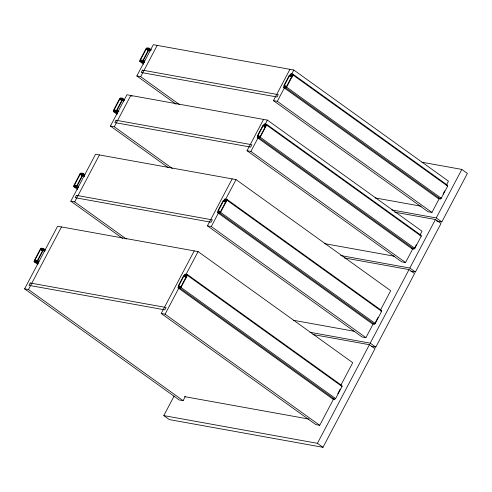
<?xml version="1.0" encoding="UTF-8"?>
<svg xmlns="http://www.w3.org/2000/svg" width="492" height="492" viewBox="0 0 492 492"><rect width="100%" height="100%" fill="white"/><g stroke="black" fill="none" stroke-linecap="round" stroke-linejoin="round"><path stroke-width="0.74" d="M84.931 174.734L83.062 173.387L81.002 173.018L80.073 173.707L73.677 185.835L73.782 186.708L77.521 189.402M38.413 262.968L36.543 261.621L34.637 261.277L34.581 260.791L40.719 249.143L41.242 248.755L43.142 249.1L45.012 250.446M78.019 187.839L76.149 186.493L74.249 186.154L74.194 185.662L80.331 174.014L80.848 173.633L82.754 173.977L84.624 175.318M117.631 112.711L115.761 111.37L113.861 111.026L113.8 110.534L119.937 98.892L120.46 98.505L122.36 98.849L124.23 100.19M144.039 62.625L142.17 61.285L140.263 60.94L140.208 60.448L146.345 48.806L146.868 48.419L148.768 48.763L150.638 50.11M36.316 261.824L35.073 260.926L35.381 260.342L37.023 260.637L37.546 260.25L42.65 250.563L42.595 250.071L40.953 249.776L41.26 249.192L43.062 249.518L44.938 250.858M76.549 187.144L74.679 185.804L74.993 185.213L76.635 185.509L77.158 185.127L82.262 175.435L82.207 174.949L80.559 174.648L80.873 174.063L82.674 174.389L84.544 175.73M117.41 112.914L114.292 110.675L114.599 110.091L116.247 110.386L116.764 109.999L121.875 100.313L121.813 99.821L120.171 99.525L120.478 98.935L122.287 99.261L124.156 100.608M143.818 62.828L140.7 60.59L141.007 60.006L142.649 60.301L143.172 59.913L148.276 50.227L148.221 49.735L146.579 49.44L146.887 48.849L148.689 49.175L150.564 50.522M45.325 249.856L43.45 248.515L41.389 248.14L40.461 248.829L34.065 260.963L34.169 261.836L36.23 262.211L36.543 261.621M43.142 249.1L43.45 248.515M73.782 186.708L75.842 187.083L76.149 186.493M82.754 173.977L83.062 173.387M124.544 99.605L122.674 98.259L120.608 97.89L119.679 98.578L113.283 110.706L113.388 111.586L115.454 111.955L115.761 111.37M122.36 98.849L122.674 98.259M151.573 49.969L149.076 48.179L147.016 47.804L146.087 48.493L139.691 60.621L139.796 61.5L141.856 61.869L142.17 61.285M148.768 48.763L149.076 48.179M35.073 260.926L36.875 261.252L37.804 260.563L43.167 250.391L43.062 249.518M74.679 185.804L76.488 186.13L77.416 185.435L82.779 175.263L82.674 174.389M114.292 110.675L116.094 111.001L117.022 110.313L122.385 100.14L122.287 99.261M140.7 60.59L142.502 60.916L143.43 60.227L148.793 50.055L148.689 49.175M185.238 396.62L183.11 400.66L179.248 399.965L24.6 288.841L57.607 226.24L198.085 251.584L352.727 362.702L340.661 385.587M122.57 238.386L70.811 201.197L95.565 154.242L236.043 179.586L390.685 290.704L380.433 310.157M168.412 167.741L110.423 126.069L126.924 94.765L267.402 120.11L422.044 231.228L419.94 235.225M176.111 104.212L136.825 75.983L153.332 44.68L293.804 70.024L448.452 181.142L446.342 185.14M24.6 288.841L28.468 289.542L61.475 226.935M70.811 201.197L74.679 201.892L99.433 154.937M110.423 126.069L114.285 126.764L130.792 95.466L132.04 96.358M136.825 75.983L140.694 76.684L157.2 45.381M333.564 399.055L319.72 425.309L315.852 424.608L161.21 313.49L194.217 250.883M373.36 323.57L365.931 337.66L362.063 336.965L207.421 225.84L232.175 178.885M412.917 248.546L405.543 262.531L401.675 261.836L247.027 150.718L263.534 119.415M439.325 198.46L431.945 212.446L428.083 211.751L273.435 100.632L289.942 69.329M178.381 286.787L180.189 287.107L180.496 286.522L178.848 286.227L178.793 285.735L183.903 276.049L184.42 275.661L186.068 275.957L186.376 275.372L184.574 275.046L183.645 275.735L178.276 285.907L178.381 286.787L179.629 287.679M217.993 211.658L219.795 211.984L220.102 211.394L218.46 211.099L218.405 210.607L223.509 200.921L224.032 200.533L225.674 200.828L225.988 200.244L224.18 199.918L223.251 200.607L217.888 210.779L217.993 211.658L219.862 212.999M257.599 136.53L259.407 136.856L259.714 136.272L258.072 135.97L258.011 135.484L263.122 125.792L263.638 125.411L265.286 125.706L265.594 125.116L263.792 124.79L262.863 125.485L257.5 135.657L257.599 136.53L258.847 137.428M284.007 86.444L285.815 86.77L286.123 86.186L284.474 85.891L284.419 85.399L289.53 75.706L290.046 75.325L291.695 75.62L292.002 75.03L290.2 74.71L289.271 75.399L283.902 85.571L284.007 86.444L285.255 87.342M177.993 287.783L178.307 287.199L180.207 287.543L180.724 287.156L186.868 275.514L186.806 275.022L184.906 274.677L185.213 274.093L187.28 274.462L341.922 385.58L342.026 386.46L335.63 398.588L334.701 399.276L332.641 398.907L177.993 287.783L180.06 288.158L334.701 399.276M217.605 212.661L217.913 212.07L219.819 212.415L220.336 212.027L226.474 200.385L226.418 199.893L224.518 199.549L224.826 198.965L226.886 199.334L381.534 310.458L381.638 311.331L375.242 323.459L374.314 324.148L372.247 323.779L217.605 212.661L219.666 213.03L374.314 324.148M257.218 137.532L257.525 136.942L259.425 137.286L259.948 136.899L266.086 125.257L266.031 124.765L264.124 124.427L264.438 123.836L266.498 124.212L421.14 235.33L421.244 236.203L414.848 248.337L413.92 249.026L411.859 248.651L257.218 137.532L259.278 137.901L413.92 249.026M283.62 87.447L283.933 86.863L285.834 87.201L286.35 86.82L292.494 75.171L292.433 74.686L290.532 74.341L290.84 73.751L292.906 74.126L447.548 185.244L447.652 186.117L441.256 198.251L440.328 198.94L438.267 198.565L283.62 87.447L285.686 87.822L440.328 198.94M161.21 313.49L165.072 314.185L178.916 287.931M186.013 274.468L198.085 251.584M207.421 225.84L211.289 226.541L218.362 213.122M225.078 200.379L236.043 179.586M247.027 150.718L250.895 151.413L258.62 136.758M264.591 125.435L267.402 120.11M273.435 100.632L277.303 101.327L284.677 87.342M291.701 74.021L293.804 70.024M180.06 288.158L180.982 287.469L187.378 275.335L187.28 274.462M219.666 213.03L220.594 212.341L226.99 200.213L226.886 199.334M259.278 137.901L260.207 137.213L266.603 125.085L266.498 124.212M285.686 87.822L286.608 87.127L293.004 74.999L292.906 74.126M312.93 334.523L369.412 344.714L374.978 348.717L322.992 447.32L169.371 419.602L163.799 415.605L174.125 396.017M332.641 398.907L332.949 398.317M411.859 248.651L412.167 248.066M438.267 198.565L438.575 197.981M337.758 393.748L340.144 389.221M374.984 323.146L378.053 317.328M414.934 247.378L416.3 244.788M443.046 194.057L444.75 190.822M163.799 415.605L317.42 443.317L369.412 344.714M309.991 332.278L370.236 343.152L409.018 269.585L414.584 273.589L375.802 347.149L371.282 346.337M340.562 255.52L409.842 268.023L435.426 219.506L440.992 223.503L415.414 272.021L410.894 271.209M391.823 209.924L436.25 217.938L461.834 169.42L467.4 173.418L441.816 221.941L436.545 220.988M440.475 198.325L440.998 197.938M414.073 248.411L414.59 248.023M421.921 162.219L461.834 169.42M446.176 184.998L447.548 185.244M375.095 197.907L421.127 206.209M394.762 212.169L435.426 219.506M324.536 243.632L394.719 256.295M344.259 257.906L409.018 269.585M293.232 320.255L354.357 331.288M184.383 396.607L308.896 419.067M293.004 74.999L447.652 186.117M290.532 74.341L292.402 75.682M290.046 75.325L291.916 76.666M289.53 75.706L292.02 77.502M284.419 85.399L285.668 86.291M286.608 87.127L441.256 198.251M277.303 101.327L431.945 212.446M436.25 217.938L441.816 221.941M266.603 125.085L421.244 236.203M264.124 124.427L265.994 125.767M263.638 125.411L265.514 126.751M263.122 125.792L265.612 127.588M146.868 48.419L148.11 49.317M148.793 50.055L150.042 50.947M146.345 48.806L147.594 49.704M146.579 49.44L148.449 50.781M258.011 135.484L259.259 136.376M260.207 137.213L414.848 248.337M143.43 60.227L144.679 61.125M142.502 60.916L144.371 62.263M140.208 60.448L141.456 61.346M141.856 61.869L143.725 63.216M139.796 61.5L143.535 64.188M250.895 151.413L405.543 262.531M409.842 268.023L415.414 272.021M140.694 76.684L179.352 104.464M120.46 98.505L123.578 100.743M122.385 100.14L123.633 101.032M120.171 99.525L122.041 100.866M117.022 110.313L118.892 111.653M116.094 111.001L117.969 112.342M113.8 110.534L115.048 111.432M115.454 111.955L117.324 113.301M113.388 111.586L117.133 114.273M226.99 200.213L381.638 311.331M224.518 199.549L225.76 200.447M224.032 200.533L225.902 201.88M223.509 200.921L225.379 202.267M114.285 126.764L172.28 168.436M218.405 210.607L220.275 211.954M220.594 212.341L375.242 323.459M217.913 212.07L219.161 212.968M211.289 226.541L365.931 337.66M370.236 343.152L375.802 347.149M80.848 173.633L82.096 174.525M82.779 175.263L84.649 176.61M80.073 173.707L81.321 174.598M80.331 174.014L82.201 175.361M80.559 174.648L82.435 175.995M77.416 185.435L78.659 186.333M76.488 186.13L78.357 187.47M74.194 185.662L75.436 186.56M75.842 187.083L77.711 188.424M187.378 275.335L342.026 386.46M184.906 274.677L186.154 275.575M184.42 275.661L186.29 277.008M183.903 276.049L186.394 277.839M74.679 201.892L126.432 239.081M178.793 285.735L180.662 287.082M180.982 287.469L335.63 398.588M165.072 314.185L319.72 425.309M317.42 443.317L322.992 447.32M41.242 248.755L42.484 249.653M43.167 250.391L44.415 251.289M40.719 249.143L42.589 250.489M40.953 249.776L42.822 251.123M37.804 260.563L39.053 261.461M36.875 261.252L38.745 262.599M34.581 260.791L37.072 262.58M36.23 262.211L38.099 263.552M34.169 261.836L37.909 264.524M28.468 289.542L183.11 400.66M381.06 311.012L381.122 311.504M30.221 282.998L28.985 285.348L164.82 309.855L166.056 307.506L30.221 282.998M76.432 195.355L75.196 197.704L211.031 222.206L212.267 219.862L76.432 195.355M116.044 120.226L114.802 122.576L250.637 147.083L251.879 144.734L116.044 120.226M142.446 70.141L141.21 72.49L277.045 96.998L278.281 94.648L142.446 70.141"/></g></svg>
